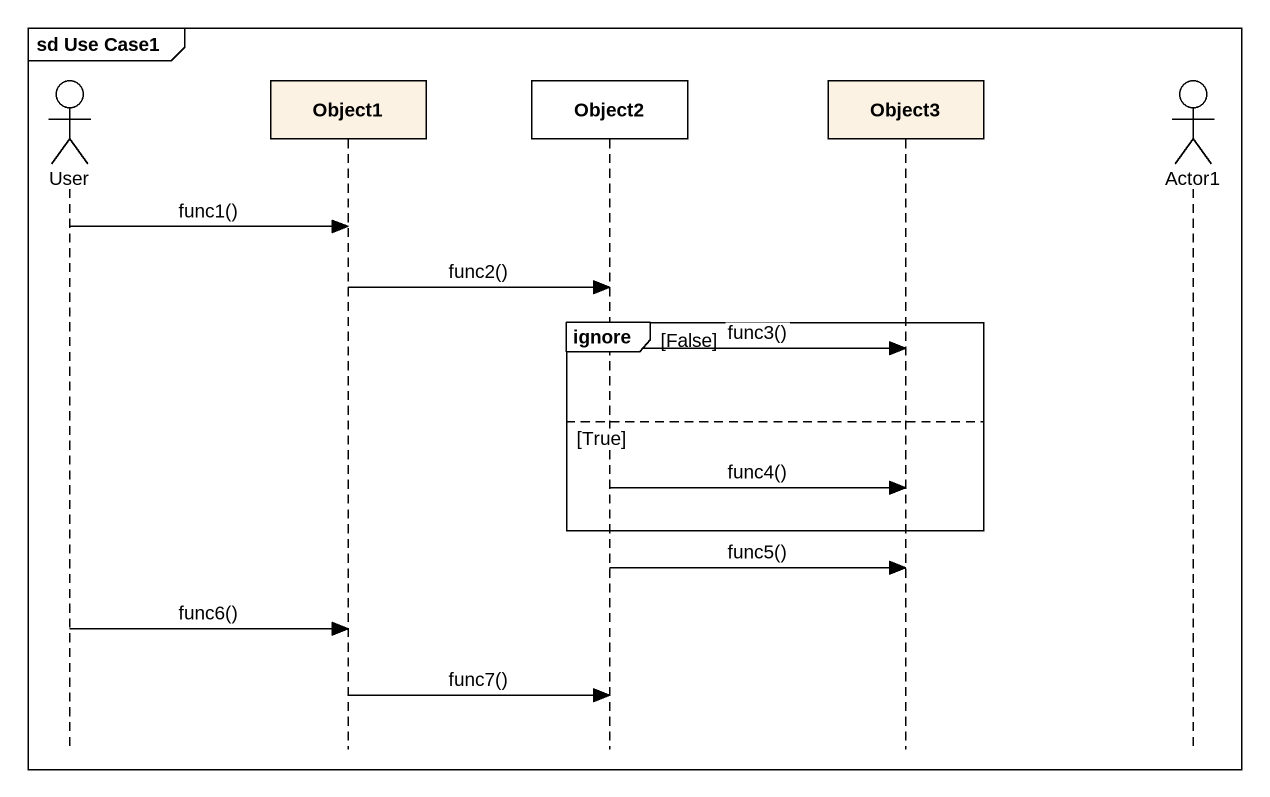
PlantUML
@startuml
mainframe sd Use Case1
hide footbox
actor User
participant Object1
participant Object2 #FFFFFF
participant Object3
actor Actor1

User -> Object1 : func1()
Object1 -> Object2 : func2()
group ignore [False]
  Object2 -> Object3 : func3()
else True
  Object2 -> Object3 : func4()
end
Object2 -> Object3 : func5()
User -> Object1 : func6()
Object1 -> Object2 : func7()
@enduml
